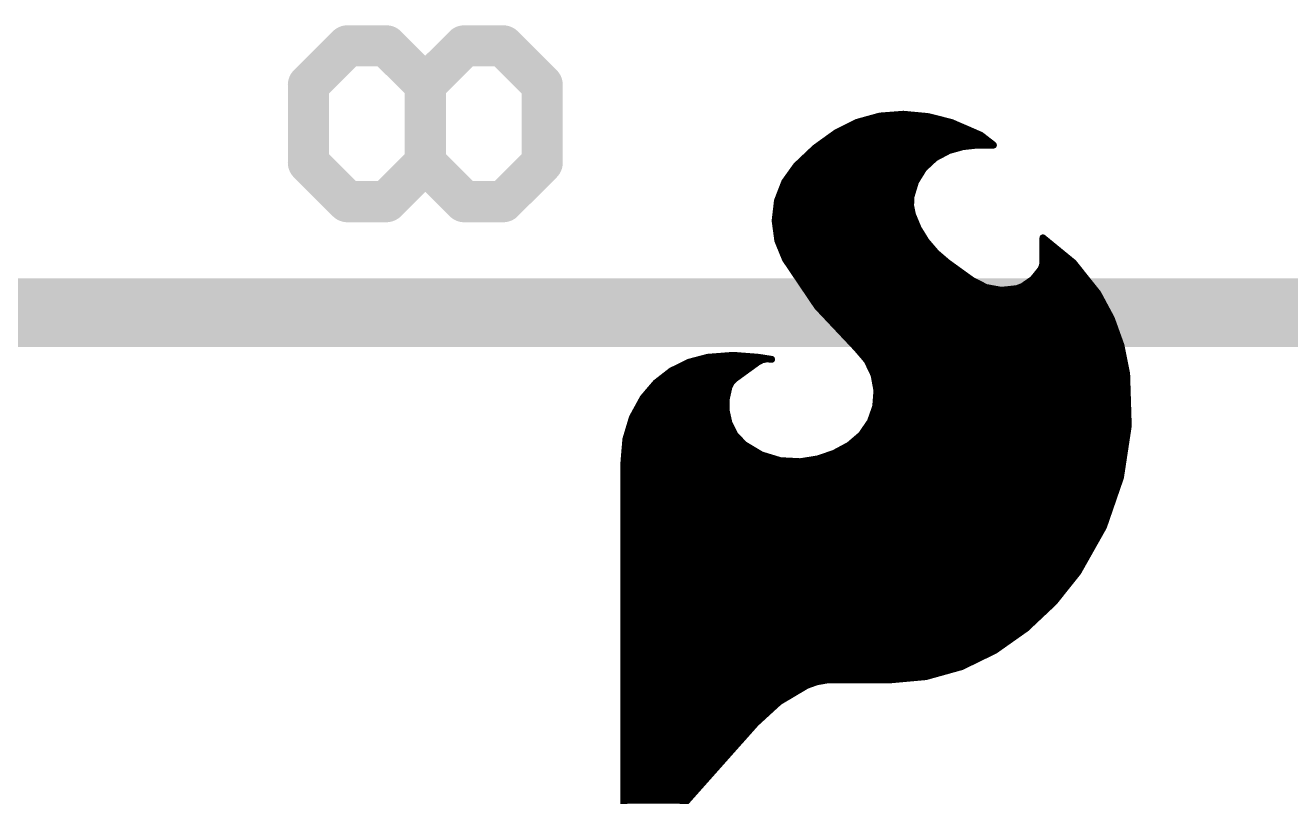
# Model space of a CAD drawing. Extents: x -15.6 to 82.7, y -6.5 to 54.7.
# Drawn here: x 31.54 to 36.22, y 46.469 to 49.323 of the extents above; entities that cross this region are included whole.
import ezdxf

# ---------------------------------------------------------------- set-up
doc = ezdxf.new("R2010")
doc.units = 0
doc.layers.add('16', color=132, linetype='CONTINUOUS')
doc.layers.add('21', color=41, linetype='CONTINUOUS')

msp = doc.modelspace()

# ---------------------------------------------------------------- linework, layer by layer
at = {"layer": '16', "const_width": 0.254}
msp.add_lwpolyline([(5.08, 48.26), (67.31, 48.26)], dxfattribs=at)
at = {"layer": '21'}
for points, const_width in [([(32.5875, 49.1029), (32.7315, 49.2469)], 0.1524), ([(32.7315, 49.2469), (32.8756, 49.2469)], 0.1524), ([(32.8756, 49.2469), (33.0196, 49.1029)], 0.1524), ([(33.0196, 49.1029), (33.1637, 49.2469)], 0.1524), ([(33.1637, 49.2469), (33.3077, 49.2469)], 0.1524), ([(33.3077, 49.2469), (33.4518, 49.1029)], 0.1524), ([(32.5875, 48.8147), (32.5875, 49.1029)], 0.1524), ([(33.0196, 48.8147), (33.0196, 49.1029)], 0.1524), ([(33.4518, 49.1029), (33.4518, 48.8147)], 0.1524), ([(34.7009, 48.9875), (34.6169, 48.9643)], 0.0254), ([(34.7878, 48.9941), (34.7009, 48.9875)], 0.0254), ([(34.8779, 48.9856), (34.7878, 48.9941)], 0.0254), ([(34.9656, 48.9636), (34.8779, 48.9856)], 0.0254), ([(34.6169, 48.9643), (34.5389, 48.9255)], 0.0254), ([(34.5797, 48.9458), (35.0063, 48.9458)], 0.0254), ([(34.6419, 48.9712), (34.9352, 48.9712)], 0.0254), ([(34.9885, 48.9534), (34.9656, 48.9636)], 0.0254), ([(35.0241, 48.9382), (34.9885, 48.9534)], 0.0254), ([(35.0745, 48.9161), (35.0241, 48.9382)], 0.0254), ([(34.5389, 48.9255), (34.4612, 48.8695)], 0.0254), ([(34.4966, 48.895), (35.1017, 48.895)], 0.0254), ([(34.5318, 48.9204), (35.0647, 48.9204)], 0.0254), ([(35.118, 48.8823), (35.0745, 48.9161)], 0.0254), ([(32.7315, 48.6707), (32.5875, 48.8147)], 0.1524), ([(33.0196, 48.8147), (32.8756, 48.6707)], 0.1524), ([(33.1637, 48.6707), (33.0196, 48.8147)], 0.1524), ([(33.4518, 48.8147), (33.3077, 48.6707)], 0.1524), ([(34.4612, 48.8695), (34.3916, 48.8036)], 0.0254), ([(34.4345, 48.8442), (34.9269, 48.8442)], 0.0254), ([(34.4614, 48.8696), (34.9916, 48.8696)], 0.0254), ([(34.9047, 48.8324), (34.9555, 48.8594)], 0.0254), ([(34.9555, 48.8594), (35.0067, 48.8739)], 0.0254), ([(35.0067, 48.8739), (35.0596, 48.8798)], 0.0254), ([(35.0596, 48.8798), (35.1206, 48.8798)], 0.0254), ([(35.1205, 48.8798), (35.118, 48.8823)], 0.0254), ([(35.1206, 48.8798), (35.1205, 48.8798)], 0.0254), ([(34.3916, 48.8036), (34.3485, 48.7432)], 0.0254), ([(34.3843, 48.7934), (34.863, 48.7934)], 0.0254), ([(34.4077, 48.8188), (34.8902, 48.8188)], 0.0254), ([(34.8324, 48.7443), (34.8627, 48.7932)], 0.0254), ([(34.8627, 48.7932), (34.9047, 48.8324)], 0.0254), ([(34.3662, 48.768), (34.8471, 48.768)], 0.0254), ([(32.8756, 48.6707), (32.7315, 48.6707)], 0.1524), ([(33.3077, 48.6707), (33.1637, 48.6707)], 0.1524), ([(34.3485, 48.7432), (34.3217, 48.674)], 0.0254), ([(34.3384, 48.7172), (34.8242, 48.7172)], 0.0254), ([(34.3482, 48.7426), (34.8319, 48.7426)], 0.0254), ([(34.8158, 48.6893), (34.8324, 48.7443)], 0.0254), ([(34.3217, 48.674), (34.3131, 48.6003)], 0.0254), ([(34.3208, 48.6664), (34.8148, 48.6664)], 0.0254), ([(34.3286, 48.6918), (34.8166, 48.6918)], 0.0254), ([(34.8144, 48.6559), (34.8158, 48.6893)], 0.0254), ([(34.8209, 48.6232), (34.8144, 48.6559)], 0.0254), ([(34.3149, 48.6156), (34.8241, 48.6156)], 0.0254), ([(34.3179, 48.641), (34.8174, 48.641)], 0.0254), ([(34.8424, 48.5717), (34.8209, 48.6232)], 0.0254), ([(34.3131, 48.6003), (34.323, 48.5268)], 0.0254), ([(34.3144, 48.5902), (34.8347, 48.5902)], 0.0254), ([(34.3179, 48.5648), (34.8466, 48.5648)], 0.0254), ([(34.8717, 48.5242), (34.8424, 48.5717)], 0.0254), ([(34.3213, 48.5394), (34.8623, 48.5394)], 0.0254), ([(34.323, 48.5268), (34.351, 48.4581)], 0.0254), ([(34.3283, 48.514), (34.8804, 48.514)], 0.0254), ([(34.908, 48.4818), (34.8717, 48.5242)], 0.0254), ([(35.4161, 48.4448), (35.3035, 48.5369)], 0.0254), ([(35.3035, 48.5369), (35.3035, 48.448)], 0.0254), ([(35.3035, 48.514), (35.3315, 48.514)], 0.0254), ([(34.3386, 48.4886), (34.9022, 48.4886)], 0.0254), ([(34.9504, 48.4454), (34.908, 48.4818)], 0.0254), ([(35.3035, 48.4886), (35.3625, 48.4886)], 0.0254), ([(34.3489, 48.4632), (34.9297, 48.4632)], 0.0254), ([(34.351, 48.4581), (34.4696, 48.2823)], 0.0254), ([(34.3647, 48.4378), (34.9609, 48.4378)], 0.0254), ([(35.0418, 48.3794), (34.9504, 48.4454)], 0.0254), ([(35.2958, 48.42), (35.2661, 48.3833)], 0.0254), ([(35.3015, 48.4335), (35.2958, 48.42)], 0.0254), ([(35.3035, 48.448), (35.3015, 48.4335)], 0.0254), ([(35.3021, 48.4378), (35.4217, 48.4378)], 0.0254), ([(35.3035, 48.4632), (35.3936, 48.4632)], 0.0254), ([(35.5067, 48.3311), (35.4161, 48.4448)], 0.0254), ([(34.3818, 48.4124), (34.9961, 48.4124)], 0.0254), ([(34.399, 48.387), (35.0313, 48.387)], 0.0254), ([(35.0931, 48.3532), (35.0418, 48.3794)], 0.0254), ([(35.2661, 48.3833), (35.2273, 48.3565)], 0.0254), ([(35.2691, 48.387), (35.4622, 48.387)], 0.0254), ([(35.2897, 48.4124), (35.4419, 48.4124)], 0.0254), ([(34.4161, 48.3616), (35.0767, 48.3616)], 0.0254), ([(34.4332, 48.3362), (35.5026, 48.3362)], 0.0254), ([(35.1497, 48.3428), (35.0931, 48.3532)], 0.0254), ([(35.2069, 48.3489), (35.1497, 48.3428)], 0.0254), ([(35.2273, 48.3565), (35.2069, 48.3489)], 0.0254), ([(35.2347, 48.3616), (35.4824, 48.3616)], 0.0254), ([(35.5568, 48.2377), (35.5067, 48.3311)], 0.0254), ([(34.4504, 48.3108), (35.5176, 48.3108)], 0.0254), ([(34.4675, 48.2854), (35.5312, 48.2854)], 0.0254), ([(34.4696, 48.2823), (34.6151, 48.1279)], 0.0254), ([(34.4906, 48.26), (35.5449, 48.26)], 0.0254), ([(34.5145, 48.2346), (35.558, 48.2346)], 0.0254), ([(35.5926, 48.1379), (35.5568, 48.2377)], 0.0254), ([(34.5385, 48.2092), (35.5671, 48.2092)], 0.0254), ([(34.5624, 48.1838), (35.5762, 48.1838)], 0.0254), ([(34.5864, 48.1584), (35.5853, 48.1584)], 0.0254), ([(35.6133, 48.0339), (35.5926, 48.1379)], 0.0254), ([(34.0639, 48.0949), (33.994, 48.0765)], 0.0254), ([(34.1579, 48.1023), (34.0639, 48.0949)], 0.0254), ([(34.2519, 48.0949), (34.1579, 48.1023)], 0.0254), ([(34.3002, 48.0873), (34.2519, 48.0949)], 0.0254), ([(34.6103, 48.133), (35.5936, 48.133)], 0.0254), ([(34.6151, 48.1279), (34.6534, 48.083)], 0.0254), ([(34.6324, 48.1076), (35.5987, 48.1076)], 0.0254), ([(33.9292, 48.0444), (33.8722, 48)], 0.0254), ([(33.994, 48.0765), (33.9292, 48.0444)], 0.0254), ([(33.9542, 48.0568), (34.2214, 48.0568)], 0.0254), ([(34.0157, 48.0822), (34.2589, 48.0822)], 0.0254), ([(34.1655, 48.0162), (34.2494, 48.0771)], 0.0254), ([(34.2494, 48.0771), (34.2651, 48.0855)], 0.0254), ([(34.2651, 48.0855), (34.2825, 48.089)], 0.0254), ([(34.2825, 48.089), (34.3002, 48.0873)], 0.0254), ([(34.6534, 48.083), (34.6789, 48.0297)], 0.0254), ([(34.6538, 48.0822), (35.6037, 48.0822)], 0.0254), ([(34.6659, 48.0568), (35.6088, 48.0568)], 0.0254), ([(33.8722, 48), (33.8252, 47.945)], 0.0254), ([(33.8799, 48.006), (34.155, 48.006)], 0.0254), ([(33.9125, 48.0314), (34.1864, 48.0314)], 0.0254), ([(34.1427, 47.9857), (34.1517, 48.0028)], 0.0254), ([(34.1517, 48.0028), (34.1655, 48.0162)], 0.0254), ([(34.678, 48.0314), (35.6134, 48.0314)], 0.0254), ([(34.6789, 48.0297), (34.6896, 47.9716)], 0.0254), ([(34.6832, 48.006), (35.6142, 48.006)], 0.0254), ([(35.6193, 47.8411), (35.6133, 48.0339)], 0.0254), ([(33.8339, 47.9552), (34.1359, 47.9552)], 0.0254), ([(33.8556, 47.9806), (34.1416, 47.9806)], 0.0254), ([(34.1328, 47.9412), (34.1427, 47.9857)], 0.0254), ([(34.6896, 47.9716), (34.685, 47.9127)], 0.0254), ([(34.688, 47.9806), (35.615, 47.9806)], 0.0254), ([(34.6884, 47.9552), (35.6158, 47.9552)], 0.0254), ([(33.8252, 47.945), (33.7851, 47.8718)], 0.0254), ([(33.803, 47.9044), (34.1328, 47.9044)], 0.0254), ([(33.8169, 47.9298), (34.1328, 47.9298)], 0.0254), ([(34.1328, 47.8956), (34.1328, 47.9412)], 0.0254), ([(34.685, 47.9127), (34.6654, 47.857)], 0.0254), ([(34.6821, 47.9044), (35.6174, 47.9044)], 0.0254), ([(34.6864, 47.9298), (35.6166, 47.9298)], 0.0254), ([(33.7851, 47.8718), (33.7611, 47.7919)], 0.0254), ([(33.789, 47.879), (34.1365, 47.879)], 0.0254), ([(34.1427, 47.8511), (34.1328, 47.8956)], 0.0254), ([(34.6654, 47.857), (34.632, 47.8083)], 0.0254), ([(34.6732, 47.879), (35.6181, 47.879)], 0.0254), ([(33.772, 47.8282), (34.1544, 47.8282)], 0.0254), ([(33.7796, 47.8536), (34.1421, 47.8536)], 0.0254), ([(34.1649, 47.8077), (34.1427, 47.8511)], 0.0254), ([(34.6457, 47.8282), (35.6174, 47.8282)], 0.0254), ([(34.6631, 47.8536), (35.6189, 47.8536)], 0.0254), ([(35.5905, 47.6504), (35.6193, 47.8411)], 0.0254), ([(33.7611, 47.7919), (33.7541, 47.7088)], 0.0254), ([(33.7598, 47.7774), (34.1937, 47.7774)], 0.0254), ([(33.7643, 47.8028), (34.1696, 47.8028)], 0.0254), ([(34.1986, 47.7723), (34.1649, 47.8077)], 0.0254), ([(34.262, 47.7341), (34.1986, 47.7723)], 0.0254), ([(34.5872, 47.7698), (34.5308, 47.7394)], 0.0254), ([(34.632, 47.8083), (34.5872, 47.7698)], 0.0254), ([(34.5961, 47.7774), (35.6097, 47.7774)], 0.0254), ([(34.6257, 47.8028), (35.6135, 47.8028)], 0.0254), ([(33.7556, 47.7266), (34.2865, 47.7266)], 0.0254), ([(33.7577, 47.752), (34.2323, 47.752)], 0.0254), ([(34.3328, 47.7125), (34.262, 47.7341)], 0.0254), ([(34.4701, 47.7189), (34.4068, 47.7088)], 0.0254), ([(34.5308, 47.7394), (34.4701, 47.7189)], 0.0254), ([(34.4929, 47.7266), (35.602, 47.7266)], 0.0254), ([(34.5542, 47.752), (35.6059, 47.752)], 0.0254), ([(33.7541, 47.7088), (33.7541, 46.1924)], 0.0254), ([(33.7541, 47.7012), (35.5982, 47.7012)], 0.0254), ([(33.7541, 47.6758), (35.5943, 47.6758)], 0.0254), ([(34.4068, 47.7088), (34.3328, 47.7125)], 0.0254), ([(33.7541, 47.6504), (35.5905, 47.6504)], 0.0254), ([(33.7541, 47.625), (35.5817, 47.625)], 0.0254), ([(35.5277, 47.468), (35.5905, 47.6504)], 0.0254), ([(33.7541, 47.5996), (35.573, 47.5996)], 0.0254), ([(33.7541, 47.5742), (35.5643, 47.5742)], 0.0254), ([(33.7541, 47.5488), (35.5555, 47.5488)], 0.0254), ([(33.7541, 47.5234), (35.5468, 47.5234)], 0.0254), ([(33.7541, 47.498), (35.538, 47.498)], 0.0254), ([(33.7541, 47.4726), (35.5293, 47.4726)], 0.0254), ([(33.7541, 47.4472), (35.516, 47.4472)], 0.0254), ([(35.433, 47.2999), (35.5277, 47.468)], 0.0254), ([(33.7541, 47.4218), (35.5017, 47.4218)], 0.0254), ([(33.7541, 47.3964), (35.4874, 47.3964)], 0.0254), ([(33.7541, 47.371), (35.4731, 47.371)], 0.0254), ([(33.7541, 47.3456), (35.4587, 47.3456)], 0.0254), ([(33.7541, 47.3202), (35.4444, 47.3202)], 0.0254), ([(35.3446, 47.1892), (35.433, 47.2999)], 0.0254), ([(33.7541, 47.2948), (35.4289, 47.2948)], 0.0254), ([(33.7541, 47.2694), (35.4086, 47.2694)], 0.0254), ([(33.7541, 47.244), (35.3883, 47.244)], 0.0254), ([(33.7541, 47.2186), (35.368, 47.2186)], 0.0254), ([(33.7541, 47.1932), (35.3477, 47.1932)], 0.0254), ([(33.7541, 47.1678), (35.3218, 47.1678)], 0.0254), ([(35.2414, 47.092), (35.3446, 47.1892)], 0.0254), ([(33.7541, 47.1424), (35.2949, 47.1424)], 0.0254), ([(33.7541, 47.117), (35.2679, 47.117)], 0.0254), ([(33.7541, 47.0916), (35.2408, 47.0916)], 0.0254), ([(33.7541, 47.0662), (35.2049, 47.0662)], 0.0254), ([(35.1257, 47.0103), (35.2414, 47.092)], 0.0254), ([(33.7541, 47.0408), (35.1689, 47.0408)], 0.0254), ([(33.7541, 47.0154), (35.1329, 47.0154)], 0.0254), ([(33.7541, 46.99), (35.0841, 46.99)], 0.0254), ([(35.0027, 46.9503), (35.1257, 47.0103)], 0.0254), ([(33.7541, 46.9646), (35.032, 46.9646)], 0.0254), ([(33.7541, 46.9392), (34.9629, 46.9392)], 0.0254), ([(34.8708, 46.9135), (35.0027, 46.9503)], 0.0254), ([(33.7541, 46.9138), (34.8719, 46.9138)], 0.0254), ([(33.7541, 46.8884), (34.4507, 46.8884)], 0.0254), ([(34.3285, 46.8206), (34.4297, 46.8808)], 0.0254), ([(34.4297, 46.8808), (34.4669, 46.8943)], 0.0254), ([(34.4669, 46.8943), (34.5059, 46.9011)], 0.0254), ([(34.5059, 46.9011), (34.7345, 46.9011)], 0.0254), ([(34.7345, 46.9011), (34.8708, 46.9135)], 0.0254), ([(33.7541, 46.863), (34.3998, 46.863)], 0.0254), ([(33.7541, 46.8376), (34.357, 46.8376)], 0.0254), ([(33.7541, 46.8122), (34.3193, 46.8122)], 0.0254), ([(33.7541, 46.7868), (34.2916, 46.7868)], 0.0254), ([(34.2417, 46.7411), (34.3285, 46.8206)], 0.0254), ([(33.7541, 46.7614), (34.2639, 46.7614)], 0.0254), ([(33.7541, 46.1924), (34.2417, 46.7411)], 0.0254), ([(33.7541, 46.736), (34.2372, 46.736)], 0.0254), ([(33.7541, 46.7106), (34.2146, 46.7106)], 0.0254), ([(33.7541, 46.6852), (34.192, 46.6852)], 0.0254), ([(33.7541, 46.6598), (34.1695, 46.6598)], 0.0254), ([(33.7541, 46.6344), (34.1469, 46.6344)], 0.0254), ([(33.7541, 46.609), (34.1243, 46.609)], 0.0254), ([(33.7541, 46.5836), (34.1017, 46.5836)], 0.0254), ([(33.7541, 46.5582), (34.0792, 46.5582)], 0.0254), ([(33.7541, 46.5328), (34.0566, 46.5328)], 0.0254), ([(33.7541, 46.5074), (34.034, 46.5074)], 0.0254), ([(33.7541, 46.482), (34.0115, 46.482)], 0.0254), ([(33.7541, 46.4566), (33.9889, 46.4566)], 0.0254)]:
    msp.add_lwpolyline(points, dxfattribs=dict(at, const_width=const_width))
for points, const_width in [([(32.7315, 49.285, 1), (32.7315, 49.2088)], 0.0762), ([(32.7585, 49.22, 1), (32.7046, 49.2738)], 0.0762), ([(32.9025, 49.2738, 1), (32.8486, 49.22)], 0.0762), ([(32.8756, 49.2088, 1), (32.8756, 49.285)], 0.0762), ([(33.1637, 49.285, 1), (33.1637, 49.2088)], 0.0762), ([(33.1906, 49.22, 1), (33.1367, 49.2738)], 0.0762), ([(33.3347, 49.2738, 1), (33.2808, 49.22)], 0.0762), ([(33.3077, 49.2088, 1), (33.3077, 49.285)], 0.0762), ([(32.5605, 49.1298, 1), (32.6144, 49.0759)], 0.0762), ([(32.6256, 49.1029, 1), (32.5494, 49.1029)], 0.0762), ([(33.0577, 49.1029, 1), (32.9815, 49.1029)], 0.0762), ([(32.9927, 49.1298, 1), (33.0466, 49.0759)], 0.0762), ([(32.9927, 49.0759, 1), (33.0466, 49.1298)], 0.0762), ([(33.4899, 49.1029, 1), (33.4137, 49.1029)], 0.0762), ([(33.4249, 49.0759, 1), (33.4787, 49.1298)], 0.0762), ([(34.7004, 48.9938, 1), (34.7014, 48.9811)], 0.0127), ([(34.7026, 48.9814, 1), (34.6992, 48.9936)], 0.0127), ([(34.7884, 49.0004, 1), (34.7872, 48.9878)], 0.0127), ([(34.7883, 48.9878, 1), (34.7873, 49.0004)], 0.0127), ([(34.8794, 48.9917, 1), (34.8763, 48.9794)], 0.0127), ([(34.8772, 48.9792, 1), (34.8785, 48.9919)], 0.0127), ([(34.5797, 48.9522, 1), (34.5797, 48.9395)], 0.0127), ([(34.6152, 48.9704, 1), (34.6186, 48.9582)], 0.0127), ([(34.6197, 48.9586, 1), (34.6141, 48.97)], 0.0127), ([(34.6419, 48.9776, 1), (34.6419, 48.9649)], 0.0127), ([(34.9352, 48.9649, 1), (34.9352, 48.9776)], 0.0127), ([(34.9682, 48.9694, 1), (34.963, 48.9578)], 0.0127), ([(34.9641, 48.9574, 1), (34.9671, 48.9698)], 0.0127), ([(34.991, 48.9592, 1), (34.986, 48.9476)], 0.0127), ([(34.9859, 48.9476, 1), (34.9911, 48.9592)], 0.0127), ([(35.0063, 48.9395, 1), (35.0063, 48.9522)], 0.0127), ([(35.0266, 48.944, 1), (35.0216, 48.9324)], 0.0127), ([(35.0216, 48.9324, 1), (35.0266, 48.944)], 0.0127), ([(34.4966, 48.9014, 1), (34.4966, 48.8887)], 0.0127), ([(34.5318, 48.9267, 1), (34.5318, 48.9141)], 0.0127), ([(34.5361, 48.9312, 1), (34.5417, 48.9198)], 0.0127), ([(34.5426, 48.9203, 1), (34.5352, 48.9307)], 0.0127), ([(35.0647, 48.9141, 1), (35.0647, 48.9267)], 0.0127), ([(35.0784, 48.9211, 1), (35.0706, 48.9111)], 0.0127), ([(35.072, 48.9103, 1), (35.0771, 48.9219)], 0.0127), ([(35.1017, 48.8887, 1), (35.1017, 48.9014)], 0.0127), ([(32.6144, 48.8417, 1), (32.5605, 48.7878)], 0.0762), ([(32.5494, 48.8147, 1), (32.6256, 48.8147)], 0.0762), ([(33.0466, 48.8417, 1), (32.9927, 48.7878)], 0.0762), ([(32.9815, 48.8147, 1), (33.0577, 48.8147)], 0.0762), ([(33.0466, 48.7878, 1), (32.9927, 48.8417)], 0.0762), ([(33.4137, 48.8147, 1), (33.4899, 48.8147)], 0.0762), ([(33.4787, 48.7878, 1), (33.4249, 48.8417)], 0.0762), ([(34.4345, 48.8505, 1), (34.4345, 48.8379)], 0.0127), ([(34.4575, 48.8746, 1), (34.4649, 48.8643)], 0.0127), ([(34.4614, 48.876, 1), (34.4614, 48.8633)], 0.0127), ([(34.4656, 48.8648, 1), (34.4568, 48.8741)], 0.0127), ([(34.9269, 48.8379, 1), (34.9269, 48.8505)], 0.0127), ([(34.9538, 48.8655, 1), (34.9572, 48.8533)], 0.0127), ([(34.9585, 48.8538, 1), (34.9525, 48.865)], 0.0127), ([(34.9916, 48.8633, 1), (34.9916, 48.876)], 0.0127), ([(35.006, 48.8802, 1), (35.0074, 48.8676)], 0.0127), ([(35.0084, 48.8678, 1), (35.005, 48.88)], 0.0127), ([(35.0596, 48.8862, 1), (35.0596, 48.8735)], 0.0127), ([(35.0603, 48.8735, 1), (35.0589, 48.8861)], 0.0127), ([(35.1225, 48.8868, 1), (35.1135, 48.8778)], 0.0127), ([(35.1141, 48.8773, 1), (35.1219, 48.8873)], 0.0127), ([(35.1205, 48.8862, 1), (35.1205, 48.8735)], 0.0127), ([(35.116, 48.8753, 1), (35.125, 48.8843)], 0.0127), ([(35.1206, 48.8735, 1), (35.1206, 48.8862)], 0.0127), ([(35.1206, 48.8735, 1), (35.1206, 48.8862)], 0.0127), ([(34.3843, 48.7998, 1), (34.3843, 48.7871)], 0.0127), ([(34.3872, 48.8082, 1), (34.396, 48.799)], 0.0127), ([(34.3968, 48.7999, 1), (34.3864, 48.8073)], 0.0127), ([(34.4077, 48.8252, 1), (34.4077, 48.8125)], 0.0127), ([(34.8681, 48.7898, 1), (34.8574, 48.7965)], 0.0127), ([(34.863, 48.7871, 1), (34.863, 48.7998)], 0.0127), ([(34.8902, 48.8125, 1), (34.8902, 48.8252)], 0.0127), ([(34.9018, 48.838, 1), (34.9077, 48.8268)], 0.0127), ([(34.9091, 48.8278, 1), (34.9004, 48.8371)], 0.0127), ([(34.3662, 48.7743, 1), (34.3662, 48.7617)], 0.0127), ([(34.8471, 48.7617, 1), (34.8471, 48.7743)], 0.0127), ([(34.8584, 48.7978, 1), (34.8671, 48.7885)], 0.0127), ([(32.7315, 48.7088, 1), (32.7315, 48.6326)], 0.0762), ([(32.7046, 48.6437, 1), (32.7585, 48.6976)], 0.0762), ([(32.8486, 48.6976, 1), (32.9025, 48.6437)], 0.0762), ([(32.8756, 48.6326, 1), (32.8756, 48.7088)], 0.0762), ([(33.1637, 48.7088, 1), (33.1637, 48.6326)], 0.0762), ([(33.1367, 48.6437, 1), (33.1906, 48.6976)], 0.0762), ([(33.2808, 48.6976, 1), (33.3347, 48.6437)], 0.0762), ([(33.3077, 48.6326, 1), (33.3077, 48.7088)], 0.0762), ([(34.3384, 48.7236, 1), (34.3384, 48.7109)], 0.0127), ([(34.3482, 48.749, 1), (34.3482, 48.7363)], 0.0127), ([(34.3433, 48.7469, 1), (34.3536, 48.7395)], 0.0127), ([(34.3544, 48.7409, 1), (34.3425, 48.7455)], 0.0127), ([(34.8242, 48.7109, 1), (34.8242, 48.7236)], 0.0127), ([(34.827, 48.7477, 1), (34.8378, 48.741)], 0.0127), ([(34.8385, 48.7425, 1), (34.8263, 48.7462)], 0.0127), ([(34.8319, 48.7363, 1), (34.8319, 48.749)], 0.0127), ([(34.3208, 48.6728, 1), (34.3208, 48.6601)], 0.0127), ([(34.328, 48.6733, 1), (34.3154, 48.6748)], 0.0127), ([(34.3158, 48.6763, 1), (34.3277, 48.6717)], 0.0127), ([(34.3286, 48.6981, 1), (34.3286, 48.6855)], 0.0127), ([(34.8206, 48.6572, 1), (34.8082, 48.6547)], 0.0127), ([(34.8221, 48.689, 1), (34.8095, 48.6896)], 0.0127), ([(34.8097, 48.6911, 1), (34.8219, 48.6875)], 0.0127), ([(34.8148, 48.6601, 1), (34.8148, 48.6728)], 0.0127), ([(34.8166, 48.6855, 1), (34.8166, 48.6981)], 0.0127), ([(34.3149, 48.6219, 1), (34.3149, 48.6093)], 0.0127), ([(34.3179, 48.6474, 1), (34.3179, 48.6347)], 0.0127), ([(34.808, 48.6562, 1), (34.8207, 48.6557)], 0.0127), ([(34.8268, 48.6256, 1), (34.815, 48.6208)], 0.0127), ([(34.8147, 48.622, 1), (34.8271, 48.6244)], 0.0127), ([(34.8174, 48.6347, 1), (34.8174, 48.6474)], 0.0127), ([(34.8241, 48.6093, 1), (34.8241, 48.6219)], 0.0127), ([(34.3194, 48.6012, 1), (34.3068, 48.5995)], 0.0127), ([(34.3068, 48.6011, 1), (34.3194, 48.5996)], 0.0127), ([(34.3144, 48.5966, 1), (34.3144, 48.5839)], 0.0127), ([(34.3179, 48.5712, 1), (34.3179, 48.5585)], 0.0127), ([(34.8347, 48.5839, 1), (34.8347, 48.5966)], 0.0127), ([(34.8478, 48.575, 1), (34.837, 48.5684)], 0.0127), ([(34.8365, 48.5692, 1), (34.8482, 48.5741)], 0.0127), ([(34.8466, 48.5585, 1), (34.8466, 48.5712)], 0.0127), ([(34.3213, 48.5457, 1), (34.3213, 48.5331)], 0.0127), ([(34.3167, 48.526, 1), (34.3293, 48.5277)], 0.0127), ([(34.3289, 48.5292, 1), (34.3172, 48.5244)], 0.0127), ([(34.3283, 48.5204, 1), (34.3283, 48.5077)], 0.0127), ([(34.8623, 48.5331, 1), (34.8623, 48.5457)], 0.0127), ([(34.8765, 48.5283, 1), (34.8669, 48.5201)], 0.0127), ([(34.8663, 48.5209, 1), (34.8771, 48.5275)], 0.0127), ([(34.8804, 48.5077, 1), (34.8804, 48.5204)], 0.0127), ([(35.3075, 48.5418, 1), (35.2995, 48.532)], 0.0127), ([(35.3098, 48.5369, 1), (35.2972, 48.5369)], 0.0127), ([(35.3035, 48.5204, 1), (35.3035, 48.5077)], 0.0127), ([(35.3315, 48.5077, 1), (35.3315, 48.5204)], 0.0127), ([(34.3386, 48.495, 1), (34.3386, 48.4823)], 0.0127), ([(34.9122, 48.4866, 1), (34.9039, 48.477)], 0.0127), ([(34.9022, 48.4823, 1), (34.9022, 48.495)], 0.0127), ([(34.9032, 48.4777, 1), (34.9129, 48.4859)], 0.0127), ([(35.3035, 48.495, 1), (35.3035, 48.4823)], 0.0127), ([(35.3625, 48.4823, 1), (35.3625, 48.495)], 0.0127), ([(34.3489, 48.4695, 1), (34.3489, 48.4569)], 0.0127), ([(34.3563, 48.4617, 1), (34.3457, 48.4545)], 0.0127), ([(34.3451, 48.4557, 1), (34.3569, 48.4605)], 0.0127), ([(34.3647, 48.4442, 1), (34.3647, 48.4315)], 0.0127), ([(34.9297, 48.4569, 1), (34.9297, 48.4695)], 0.0127), ([(34.9541, 48.4505, 1), (34.9467, 48.4403)], 0.0127), ([(34.9463, 48.4406, 1), (34.9545, 48.4502)], 0.0127), ([(34.9609, 48.4315, 1), (34.9609, 48.4442)], 0.0127), ([(35.3007, 48.416, 1), (35.2909, 48.424)], 0.0127), ([(35.2952, 48.4343, 1), (35.3078, 48.4326)], 0.0127), ([(35.3074, 48.431, 1), (35.2957, 48.436)], 0.0127), ([(35.3021, 48.4442, 1), (35.3021, 48.4315)], 0.0127), ([(35.3098, 48.4471, 1), (35.2972, 48.4489)], 0.0127), ([(35.2972, 48.448, 1), (35.3098, 48.448)], 0.0127), ([(35.3035, 48.4695, 1), (35.3035, 48.4569)], 0.0127), ([(35.3936, 48.4569, 1), (35.3936, 48.4695)], 0.0127), ([(35.421, 48.4488, 1), (35.4111, 48.4409)], 0.0127), ([(35.412, 48.4399, 1), (35.4201, 48.4497)], 0.0127), ([(35.4217, 48.4315, 1), (35.4217, 48.4442)], 0.0127), ([(34.3818, 48.4188, 1), (34.3818, 48.4061)], 0.0127), ([(34.399, 48.3933, 1), (34.399, 48.3807)], 0.0127), ([(34.9961, 48.4061, 1), (34.9961, 48.4188)], 0.0127), ([(35.0313, 48.3807, 1), (35.0313, 48.3933)], 0.0127), ([(35.0447, 48.3851, 1), (35.0389, 48.3737)], 0.0127), ([(35.0381, 48.3743, 1), (35.0455, 48.3845)], 0.0127), ([(35.2612, 48.3873, 1), (35.2711, 48.3793)], 0.0127), ([(35.2697, 48.3781, 1), (35.2625, 48.3885)], 0.0127), ([(35.2691, 48.3933, 1), (35.2691, 48.3807)], 0.0127), ([(35.2897, 48.4188, 1), (35.2897, 48.4061)], 0.0127), ([(35.29, 48.4225, 1), (35.3016, 48.4175)], 0.0127), ([(35.4419, 48.4061, 1), (35.4419, 48.4188)], 0.0127), ([(35.4622, 48.3807, 1), (35.4622, 48.3933)], 0.0127), ([(34.4161, 48.368, 1), (34.4161, 48.3553)], 0.0127), ([(34.4332, 48.3426, 1), (34.4332, 48.3299)], 0.0127), ([(35.0767, 48.3553, 1), (35.0767, 48.368)], 0.0127), ([(35.0942, 48.3595, 1), (35.0919, 48.347)], 0.0127), ([(35.0902, 48.3476, 1), (35.096, 48.3589)], 0.0127), ([(35.149, 48.3491, 1), (35.1503, 48.3364)], 0.0127), ([(35.1485, 48.3365, 1), (35.1508, 48.349)], 0.0127), ([(35.2047, 48.3549, 1), (35.2091, 48.3429)], 0.0127), ([(35.2076, 48.3426, 1), (35.2062, 48.3552)], 0.0127), ([(35.2237, 48.3617, 1), (35.2309, 48.3513)], 0.0127), ([(35.2295, 48.3505, 1), (35.2251, 48.3625)], 0.0127), ([(35.2347, 48.368, 1), (35.2347, 48.3553)], 0.0127), ([(35.4824, 48.3553, 1), (35.4824, 48.368)], 0.0127), ([(35.5123, 48.3341, 1), (35.5011, 48.3281)], 0.0127), ([(35.5017, 48.3271, 1), (35.5117, 48.3351)], 0.0127), ([(35.5026, 48.3299, 1), (35.5026, 48.3426)], 0.0127), ([(34.4504, 48.3171, 1), (34.4504, 48.3045)], 0.0127), ([(34.4675, 48.2918, 1), (34.4675, 48.2791)], 0.0127), ([(34.4742, 48.2866, 1), (34.465, 48.2779)], 0.0127), ([(34.4644, 48.2787, 1), (34.4749, 48.2858)], 0.0127), ([(35.5176, 48.3045, 1), (35.5176, 48.3171)], 0.0127), ([(35.5312, 48.2791, 1), (35.5312, 48.2918)], 0.0127), ([(34.4906, 48.2664, 1), (34.4906, 48.2537)], 0.0127), ([(34.5145, 48.2409, 1), (34.5145, 48.2283)], 0.0127), ([(35.5449, 48.2537, 1), (35.5449, 48.2664)], 0.0127), ([(35.5628, 48.2398, 1), (35.5509, 48.2355)], 0.0127), ([(35.5512, 48.2347, 1), (35.5624, 48.2407)], 0.0127), ([(35.558, 48.2283, 1), (35.558, 48.2409)], 0.0127), ([(34.5385, 48.2156, 1), (34.5385, 48.2029)], 0.0127), ([(35.5671, 48.2029, 1), (35.5671, 48.2156)], 0.0127), ([(34.5624, 48.1902, 1), (34.5624, 48.1775)], 0.0127), ([(34.5864, 48.1647, 1), (34.5864, 48.1521)], 0.0127), ([(35.5762, 48.1775, 1), (35.5762, 48.1902)], 0.0127), ([(35.5853, 48.1521, 1), (35.5853, 48.1647)], 0.0127), ([(35.5989, 48.1391, 1), (35.5864, 48.1366)], 0.0127), ([(34.0634, 48.1012, 1), (34.0644, 48.0886)], 0.0127), ([(34.0655, 48.0888, 1), (34.0623, 48.101)], 0.0127), ([(34.1584, 48.1086, 1), (34.1574, 48.0959)], 0.0127), ([(34.1584, 48.0959, 1), (34.1574, 48.1086)], 0.0127), ([(34.2529, 48.1012, 1), (34.2509, 48.0886)], 0.0127), ([(34.2514, 48.0886, 1), (34.2524, 48.1012)], 0.0127), ([(34.6103, 48.1394, 1), (34.6103, 48.1267)], 0.0127), ([(34.6199, 48.132, 1), (34.6103, 48.1238)], 0.0127), ([(34.6105, 48.1235, 1), (34.6197, 48.1323)], 0.0127), ([(34.6324, 48.114, 1), (34.6324, 48.1013)], 0.0127), ([(35.5867, 48.1357, 1), (35.5986, 48.14)], 0.0127), ([(35.5936, 48.1267, 1), (35.5936, 48.1394)], 0.0127), ([(35.5987, 48.1013, 1), (35.5987, 48.114)], 0.0127), ([(33.9264, 48.0501, 1), (33.932, 48.0387)], 0.0127), ([(33.9331, 48.0394, 1), (33.9253, 48.0494)], 0.0127), ([(33.9542, 48.0632, 1), (33.9542, 48.0505)], 0.0127), ([(33.9924, 48.0826, 1), (33.9956, 48.0703)], 0.0127), ([(33.9968, 48.0708, 1), (33.9912, 48.0822)], 0.0127), ([(34.0157, 48.0885, 1), (34.0157, 48.0759)], 0.0127), ([(34.2214, 48.0505, 1), (34.2214, 48.0632)], 0.0127), ([(34.2464, 48.0827, 1), (34.2524, 48.0715)], 0.0127), ([(34.2531, 48.072, 1), (34.2457, 48.0822)], 0.0127), ([(34.2638, 48.0917, 1), (34.2663, 48.0793)], 0.0127), ([(34.2589, 48.0759, 1), (34.2589, 48.0885)], 0.0127), ([(34.2681, 48.0799, 1), (34.2621, 48.0911)], 0.0127), ([(34.2831, 48.0953, 1), (34.2819, 48.0827)], 0.0127), ([(34.2838, 48.0828, 1), (34.2812, 48.0952)], 0.0127), ([(34.2992, 48.081, 1), (34.3012, 48.0936)], 0.0127), ([(34.2996, 48.081, 1), (34.3008, 48.0936)], 0.0127), ([(34.6592, 48.0857, 1), (34.6477, 48.0802)], 0.0127), ([(34.6538, 48.0885, 1), (34.6538, 48.0759)], 0.0127), ([(34.6486, 48.0788, 1), (34.6583, 48.0871)], 0.0127), ([(34.6659, 48.0632, 1), (34.6659, 48.0505)], 0.0127), ([(35.6037, 48.0759, 1), (35.6037, 48.0885)], 0.0127), ([(35.6088, 48.0505, 1), (35.6088, 48.0632)], 0.0127), ([(33.8683, 48.005, 1), (33.8761, 47.995)], 0.0127), ([(33.877, 47.9959, 1), (33.8673, 48.0041)], 0.0127), ([(33.8799, 48.0123, 1), (33.8799, 47.9997)], 0.0127), ([(33.9125, 48.0378, 1), (33.9125, 48.0251)], 0.0127), ([(34.1473, 48.0073, 1), (34.1561, 47.9982)], 0.0127), ([(34.1573, 47.9998, 1), (34.1461, 48.0057)], 0.0127), ([(34.155, 47.9997, 1), (34.155, 48.0123)], 0.0127), ([(34.1618, 48.0213, 1), (34.1692, 48.0111)], 0.0127), ([(34.1699, 48.0117, 1), (34.1611, 48.0207)], 0.0127), ([(34.1864, 48.0251, 1), (34.1864, 48.0378)], 0.0127), ([(34.678, 48.0378, 1), (34.678, 48.0251)], 0.0127), ([(34.6851, 48.0308, 1), (34.6726, 48.0285)], 0.0127), ([(34.6731, 48.0269, 1), (34.6846, 48.0324)], 0.0127), ([(34.6832, 48.0123, 1), (34.6832, 47.9997)], 0.0127), ([(35.6196, 48.0341, 1), (35.607, 48.0337)], 0.0127), ([(35.6071, 48.0327, 1), (35.6195, 48.0351)], 0.0127), ([(35.6134, 48.0251, 1), (35.6134, 48.0378)], 0.0127), ([(35.6142, 47.9997, 1), (35.6142, 48.0123)], 0.0127), ([(33.8339, 47.9616, 1), (33.8339, 47.9489)], 0.0127), ([(33.8556, 47.987, 1), (33.8556, 47.9743)], 0.0127), ([(34.1359, 47.9489, 1), (34.1359, 47.9616)], 0.0127), ([(34.1371, 47.9887, 1), (34.1483, 47.9827)], 0.0127), ([(34.1489, 47.9843, 1), (34.1365, 47.9871)], 0.0127), ([(34.1416, 47.9743, 1), (34.1416, 47.987)], 0.0127), ([(34.688, 47.987, 1), (34.688, 47.9743)], 0.0127), ([(34.6884, 47.9616, 1), (34.6884, 47.9489)], 0.0127), ([(34.696, 47.9711, 1), (34.6833, 47.9721)], 0.0127), ([(34.6834, 47.9704, 1), (34.6959, 47.9727)], 0.0127), ([(35.615, 47.9743, 1), (35.615, 47.987)], 0.0127), ([(35.6158, 47.9489, 1), (35.6158, 47.9616)], 0.0127), ([(33.803, 47.9108, 1), (33.803, 47.8981)], 0.0127), ([(33.8169, 47.9361, 1), (33.8169, 47.9235)], 0.0127), ([(33.8204, 47.9491, 1), (33.83, 47.9409)], 0.0127), ([(33.8308, 47.9419, 1), (33.8196, 47.9481)], 0.0127), ([(34.1391, 47.9412, 1), (34.1264, 47.9412)], 0.0127), ([(34.1266, 47.9426, 1), (34.139, 47.9398)], 0.0127), ([(34.1328, 47.9235, 1), (34.1328, 47.9361)], 0.0127), ([(34.1328, 47.8981, 1), (34.1328, 47.9108)], 0.0127), ([(34.6821, 47.9108, 1), (34.6821, 47.8981)], 0.0127), ([(34.6787, 47.9132, 1), (34.6914, 47.9122)], 0.0127), ([(34.691, 47.9106, 1), (34.6791, 47.9148)], 0.0127), ([(34.6864, 47.9361, 1), (34.6864, 47.9235)], 0.0127), ([(35.6166, 47.9235, 1), (35.6166, 47.9361)], 0.0127), ([(35.6174, 47.8981, 1), (35.6174, 47.9108)], 0.0127), ([(33.7795, 47.8749, 1), (33.7907, 47.8688)], 0.0127), ([(33.7912, 47.87, 1), (33.779, 47.8737)], 0.0127), ([(33.789, 47.8854, 1), (33.789, 47.8727)], 0.0127), ([(34.139, 47.897, 1), (34.1266, 47.8942)], 0.0127), ([(34.1264, 47.8956, 1), (34.1391, 47.8956)], 0.0127), ([(34.1365, 47.8727, 1), (34.1365, 47.8854)], 0.0127), ([(34.6706, 47.8534, 1), (34.6602, 47.8606)], 0.0127), ([(34.6732, 47.8854, 1), (34.6732, 47.8727)], 0.0127), ([(35.6181, 47.8727, 1), (35.6181, 47.8854)], 0.0127), ([(33.772, 47.8346, 1), (33.772, 47.8219)], 0.0127), ([(33.7796, 47.8599, 1), (33.7796, 47.8473)], 0.0127), ([(34.1484, 47.854, 1), (34.137, 47.8482)], 0.0127), ([(34.1365, 47.8497, 1), (34.1489, 47.8525)], 0.0127), ([(34.1421, 47.8473, 1), (34.1421, 47.8599)], 0.0127), ([(34.1544, 47.8219, 1), (34.1544, 47.8346)], 0.0127), ([(34.6457, 47.8346, 1), (34.6457, 47.8219)], 0.0127), ([(34.6631, 47.8599, 1), (34.6631, 47.8473)], 0.0127), ([(34.6594, 47.8591, 1), (34.6714, 47.8549)], 0.0127), ([(35.613, 47.8409, 1), (35.6257, 47.8413)], 0.0127), ([(35.6256, 47.8401, 1), (35.6131, 47.842)], 0.0127), ([(35.6174, 47.8219, 1), (35.6174, 47.8346)], 0.0127), ([(35.6189, 47.8473, 1), (35.6189, 47.8599)], 0.0127), ([(33.7598, 47.7837, 1), (33.7598, 47.7711)], 0.0127), ([(33.7674, 47.7914, 1), (33.7547, 47.7925)], 0.0127), ([(33.755, 47.7938, 1), (33.7671, 47.7901)], 0.0127), ([(33.7643, 47.8092, 1), (33.7643, 47.7965)], 0.0127), ([(34.1695, 47.812, 1), (34.1603, 47.8033)], 0.0127), ([(34.1593, 47.8048, 1), (34.1706, 47.8105)], 0.0127), ([(34.1696, 47.7965, 1), (34.1696, 47.8092)], 0.0127), ([(34.2019, 47.7777, 1), (34.1953, 47.7669)], 0.0127), ([(34.1937, 47.7711, 1), (34.1937, 47.7837)], 0.0127), ([(34.194, 47.7679, 1), (34.2032, 47.7767)], 0.0127), ([(34.5831, 47.7746, 1), (34.5913, 47.765)], 0.0127), ([(34.5902, 47.7642, 1), (34.5842, 47.7754)], 0.0127), ([(34.5961, 47.7837, 1), (34.5961, 47.7711)], 0.0127), ([(34.6257, 47.8092, 1), (34.6257, 47.7965)], 0.0127), ([(34.6268, 47.8118, 1), (34.6373, 47.8047)], 0.0127), ([(34.6362, 47.8034, 1), (34.6279, 47.8131)], 0.0127), ([(35.6097, 47.7711, 1), (35.6097, 47.7837)], 0.0127), ([(35.6135, 47.7965, 1), (35.6135, 47.8092)], 0.0127), ([(33.7556, 47.733, 1), (33.7556, 47.7203)], 0.0127), ([(33.7577, 47.7584, 1), (33.7577, 47.7457)], 0.0127), ([(34.2323, 47.7457, 1), (34.2323, 47.7584)], 0.0127), ([(34.2639, 47.7402, 1), (34.2602, 47.728)], 0.0127), ([(34.2587, 47.7286, 1), (34.2653, 47.7395)], 0.0127), ([(34.2865, 47.7203, 1), (34.2865, 47.733)], 0.0127), ([(34.4681, 47.7249, 1), (34.4721, 47.7129)], 0.0127), ([(34.4711, 47.7126, 1), (34.4691, 47.7251)], 0.0127), ([(34.4929, 47.733, 1), (34.4929, 47.7203)], 0.0127), ([(34.5278, 47.745, 1), (34.5338, 47.7338)], 0.0127), ([(34.5328, 47.7334, 1), (34.5288, 47.7454)], 0.0127), ([(34.5542, 47.7584, 1), (34.5542, 47.7457)], 0.0127), ([(35.602, 47.7203, 1), (35.602, 47.733)], 0.0127), ([(35.6059, 47.7457, 1), (35.6059, 47.7584)], 0.0127), ([(33.7478, 47.7093, 1), (33.7604, 47.7083)], 0.0127), ([(33.7541, 47.6822, 1), (33.7541, 47.6695)], 0.0127), ([(33.7604, 47.7088, 1), (33.7478, 47.7088)], 0.0127), ([(33.7541, 47.7075, 1), (33.7541, 47.6949)], 0.0127), ([(34.3332, 47.7188, 1), (34.3325, 47.7061)], 0.0127), ([(34.331, 47.7064, 1), (34.3347, 47.7185)], 0.0127), ([(34.4058, 47.7151, 1), (34.4078, 47.7025)], 0.0127), ([(34.4065, 47.7025, 1), (34.4071, 47.7151)], 0.0127), ([(35.5943, 47.6695, 1), (35.5943, 47.6822)], 0.0127), ([(35.5982, 47.6949, 1), (35.5982, 47.7075)], 0.0127), ([(33.7541, 47.6568, 1), (33.7541, 47.6441)], 0.0127), ([(33.7541, 47.6313, 1), (33.7541, 47.6187)], 0.0127), ([(35.5817, 47.6187, 1), (35.5817, 47.6313)], 0.0127), ([(35.5842, 47.6513, 1), (35.5968, 47.6494)], 0.0127), ([(35.5965, 47.6483, 1), (35.5845, 47.6524)], 0.0127), ([(35.5905, 47.6441, 1), (35.5905, 47.6568)], 0.0127), ([(33.7541, 47.6059, 1), (33.7541, 47.5933)], 0.0127), ([(35.573, 47.5933, 1), (35.573, 47.6059)], 0.0127), ([(33.7541, 47.5806, 1), (33.7541, 47.5679)], 0.0127), ([(33.7541, 47.5551, 1), (33.7541, 47.5425)], 0.0127), ([(35.5555, 47.5425, 1), (35.5555, 47.5551)], 0.0127), ([(35.5643, 47.5679, 1), (35.5643, 47.5806)], 0.0127), ([(33.7541, 47.5044, 1), (33.7541, 47.4917)], 0.0127), ([(33.7541, 47.5297, 1), (33.7541, 47.5171)], 0.0127), ([(35.538, 47.4917, 1), (35.538, 47.5044)], 0.0127), ([(35.5468, 47.5171, 1), (35.5468, 47.5297)], 0.0127), ([(33.7541, 47.4789, 1), (33.7541, 47.4663)], 0.0127), ([(33.7541, 47.4535, 1), (33.7541, 47.4409)], 0.0127), ([(35.516, 47.4409, 1), (35.516, 47.4535)], 0.0127), ([(35.5217, 47.47, 1), (35.5337, 47.4659)], 0.0127), ([(35.5332, 47.4649, 1), (35.5221, 47.4711)], 0.0127), ([(35.5293, 47.4663, 1), (35.5293, 47.4789)], 0.0127), ([(33.7541, 47.4282, 1), (33.7541, 47.4155)], 0.0127), ([(33.7541, 47.4027, 1), (33.7541, 47.3901)], 0.0127), ([(35.4874, 47.3901, 1), (35.4874, 47.4027)], 0.0127), ([(35.5017, 47.4155, 1), (35.5017, 47.4282)], 0.0127), ([(33.7541, 47.352, 1), (33.7541, 47.3393)], 0.0127), ([(33.7541, 47.3773, 1), (33.7541, 47.3647)], 0.0127), ([(35.4587, 47.3393, 1), (35.4587, 47.352)], 0.0127), ([(35.4731, 47.3647, 1), (35.4731, 47.3773)], 0.0127), ([(33.7541, 47.3265, 1), (33.7541, 47.3139)], 0.0127), ([(35.4275, 47.303, 1), (35.4385, 47.2968)], 0.0127), ([(35.438, 47.2959, 1), (35.428, 47.3039)], 0.0127), ([(35.4444, 47.3139, 1), (35.4444, 47.3265)], 0.0127), ([(33.7541, 47.2758, 1), (33.7541, 47.2631)], 0.0127), ([(33.7541, 47.3011, 1), (33.7541, 47.2885)], 0.0127), ([(35.4086, 47.2631, 1), (35.4086, 47.2758)], 0.0127), ([(35.4289, 47.2885, 1), (35.4289, 47.3011)], 0.0127), ([(33.7541, 47.2503, 1), (33.7541, 47.2377)], 0.0127), ([(33.7541, 47.2249, 1), (33.7541, 47.2123)], 0.0127), ([(35.368, 47.2123, 1), (35.368, 47.2249)], 0.0127), ([(35.3883, 47.2377, 1), (35.3883, 47.2503)], 0.0127), ([(33.7541, 47.1996, 1), (33.7541, 47.1869)], 0.0127), ([(33.7541, 47.1741, 1), (33.7541, 47.1615)], 0.0127), ([(35.3218, 47.1615, 1), (35.3218, 47.1741)], 0.0127), ([(35.3396, 47.1932, 1), (35.3495, 47.1852)], 0.0127), ([(35.3489, 47.1846, 1), (35.3402, 47.1938)], 0.0127), ([(35.3477, 47.1869, 1), (35.3477, 47.1996)], 0.0127), ([(33.7541, 47.1234, 1), (33.7541, 47.1107)], 0.0127), ([(33.7541, 47.1487, 1), (33.7541, 47.1361)], 0.0127), ([(35.2679, 47.1107, 1), (35.2679, 47.1234)], 0.0127), ([(35.2949, 47.1361, 1), (35.2949, 47.1487)], 0.0127), ([(33.7541, 47.0979, 1), (33.7541, 47.0853)], 0.0127), ([(33.7541, 47.0725, 1), (33.7541, 47.0599)], 0.0127), ([(35.2049, 47.0599, 1), (35.2049, 47.0725)], 0.0127), ([(35.2371, 47.0967, 1), (35.2458, 47.0874)], 0.0127), ([(35.2451, 47.0868, 1), (35.2378, 47.0972)], 0.0127), ([(35.2408, 47.0853, 1), (35.2408, 47.0979)], 0.0127), ([(33.7541, 47.0472, 1), (33.7541, 47.0345)], 0.0127), ([(33.7541, 47.0217, 1), (33.7541, 47.0091)], 0.0127), ([(35.1329, 47.0091, 1), (35.1329, 47.0217)], 0.0127), ([(35.1689, 47.0345, 1), (35.1689, 47.0472)], 0.0127), ([(33.7541, 46.9963, 1), (33.7541, 46.9837)], 0.0127), ([(35.0841, 46.9837, 1), (35.0841, 46.9963)], 0.0127), ([(35.122, 47.0155, 1), (35.1294, 47.0051)], 0.0127), ([(35.1285, 47.0046, 1), (35.1229, 47.016)], 0.0127), ([(33.7541, 46.971, 1), (33.7541, 46.9583)], 0.0127), ([(33.7541, 46.9455, 1), (33.7541, 46.9329)], 0.0127), ([(34.9629, 46.9329, 1), (34.9629, 46.9455)], 0.0127), ([(34.9999, 46.956, 1), (35.0054, 46.9446)], 0.0127), ([(35.0044, 46.9442, 1), (35.001, 46.9564)], 0.0127), ([(35.032, 46.9583, 1), (35.032, 46.971)], 0.0127), ([(33.7541, 46.8948, 1), (33.7541, 46.8821)], 0.0127), ([(33.7541, 46.9201, 1), (33.7541, 46.9075)], 0.0127), ([(34.4275, 46.8868, 1), (34.4319, 46.8748)], 0.0127), ([(34.4329, 46.8753, 1), (34.4265, 46.8863)], 0.0127), ([(34.4507, 46.8821, 1), (34.4507, 46.8948)], 0.0127), ([(34.4658, 46.9005, 1), (34.468, 46.888)], 0.0127), ([(34.4691, 46.8883, 1), (34.4648, 46.9002)], 0.0127), ([(34.5059, 46.9074, 1), (34.5059, 46.8948)], 0.0127), ([(34.507, 46.8948, 1), (34.5048, 46.9074)], 0.0127), ([(34.7339, 46.9074, 1), (34.7351, 46.8948)], 0.0127), ([(34.7345, 46.8948, 1), (34.7345, 46.9074)], 0.0127), ([(34.8691, 46.9196, 1), (34.8725, 46.9074)], 0.0127), ([(34.8714, 46.9072, 1), (34.8702, 46.9198)], 0.0127), ([(34.8719, 46.9075, 1), (34.8719, 46.9201)], 0.0127), ([(33.7541, 46.8693, 1), (33.7541, 46.8567)], 0.0127), ([(33.7541, 46.8439, 1), (33.7541, 46.8313)], 0.0127), ([(34.357, 46.8313, 1), (34.357, 46.8439)], 0.0127), ([(34.3998, 46.8567, 1), (34.3998, 46.8693)], 0.0127), ([(33.7541, 46.8186, 1), (33.7541, 46.8059)], 0.0127), ([(33.7541, 46.7931, 1), (33.7541, 46.7805)], 0.0127), ([(34.2916, 46.7805, 1), (34.2916, 46.7931)], 0.0127), ([(34.3193, 46.8059, 1), (34.3193, 46.8186)], 0.0127), ([(34.3253, 46.8261, 1), (34.3318, 46.8152)], 0.0127), ([(34.3328, 46.8159, 1), (34.3242, 46.8253)], 0.0127), ([(33.7541, 46.7424, 1), (33.7541, 46.7297)], 0.0127), ([(33.7541, 46.7677, 1), (33.7541, 46.7551)], 0.0127), ([(34.2374, 46.7458, 1), (34.246, 46.7364)], 0.0127), ([(34.2464, 46.7369, 1), (34.237, 46.7453)], 0.0127), ([(34.2372, 46.7297, 1), (34.2372, 46.7424)], 0.0127), ([(34.2639, 46.7551, 1), (34.2639, 46.7677)], 0.0127), ([(33.7541, 46.7169, 1), (33.7541, 46.7043)], 0.0127), ([(34.2146, 46.7043, 1), (34.2146, 46.7169)], 0.0127), ([(33.7541, 46.6662, 1), (33.7541, 46.6535)], 0.0127), ([(33.7541, 46.6915, 1), (33.7541, 46.6789)], 0.0127), ([(34.1695, 46.6535, 1), (34.1695, 46.6662)], 0.0127), ([(34.192, 46.6789, 1), (34.192, 46.6915)], 0.0127), ([(33.7541, 46.6407, 1), (33.7541, 46.6281)], 0.0127), ([(33.7541, 46.6153, 1), (33.7541, 46.6027)], 0.0127), ([(34.1243, 46.6027, 1), (34.1243, 46.6153)], 0.0127), ([(34.1469, 46.6281, 1), (34.1469, 46.6407)], 0.0127), ([(33.7541, 46.59, 1), (33.7541, 46.5773)], 0.0127), ([(33.7541, 46.5645, 1), (33.7541, 46.5519)], 0.0127), ([(34.0792, 46.5519, 1), (34.0792, 46.5645)], 0.0127), ([(34.1017, 46.5773, 1), (34.1017, 46.59)], 0.0127), ([(33.7541, 46.5138, 1), (33.7541, 46.5011)], 0.0127), ([(33.7541, 46.5391, 1), (33.7541, 46.5265)], 0.0127), ([(34.034, 46.5011, 1), (34.034, 46.5138)], 0.0127), ([(34.0566, 46.5265, 1), (34.0566, 46.5391)], 0.0127), ([(33.7541, 46.4883, 1), (33.7541, 46.4757)], 0.0127), ([(34.0115, 46.4757, 1), (34.0115, 46.4883)], 0.0127)]:
    msp.add_lwpolyline(points, format="xyb", dxfattribs=dict(at, const_width=const_width))

doc.saveas('drawing.dxf')
